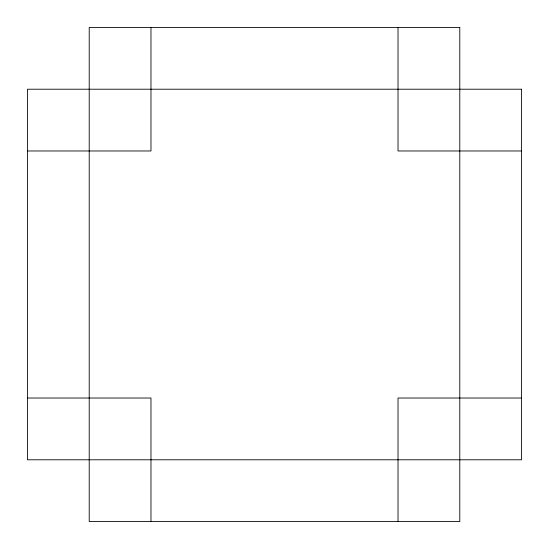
<?xml version="1.0" encoding="UTF-8"?>
<svg xmlns="http://www.w3.org/2000/svg" width="549" height="549" viewBox="0 0 549 549"><rect width="100%" height="100%" fill="white"/><g stroke="black" fill="none" stroke-linecap="round" stroke-linejoin="round"><path stroke-width="0.82" d="M27.45 150.975L150.975 150.975L150.975 27.45M521.55 150.975L398.025 150.975L398.025 27.45M27.45 398.025L150.975 398.025L150.975 521.55M521.55 398.025L398.025 398.025L398.025 521.55M459.788 27.45L89.213 27.45L89.213 521.55L459.788 521.55L459.788 27.45M521.55 89.213L27.45 89.213L27.45 459.788L521.55 459.788L521.55 89.213"/></g></svg>
